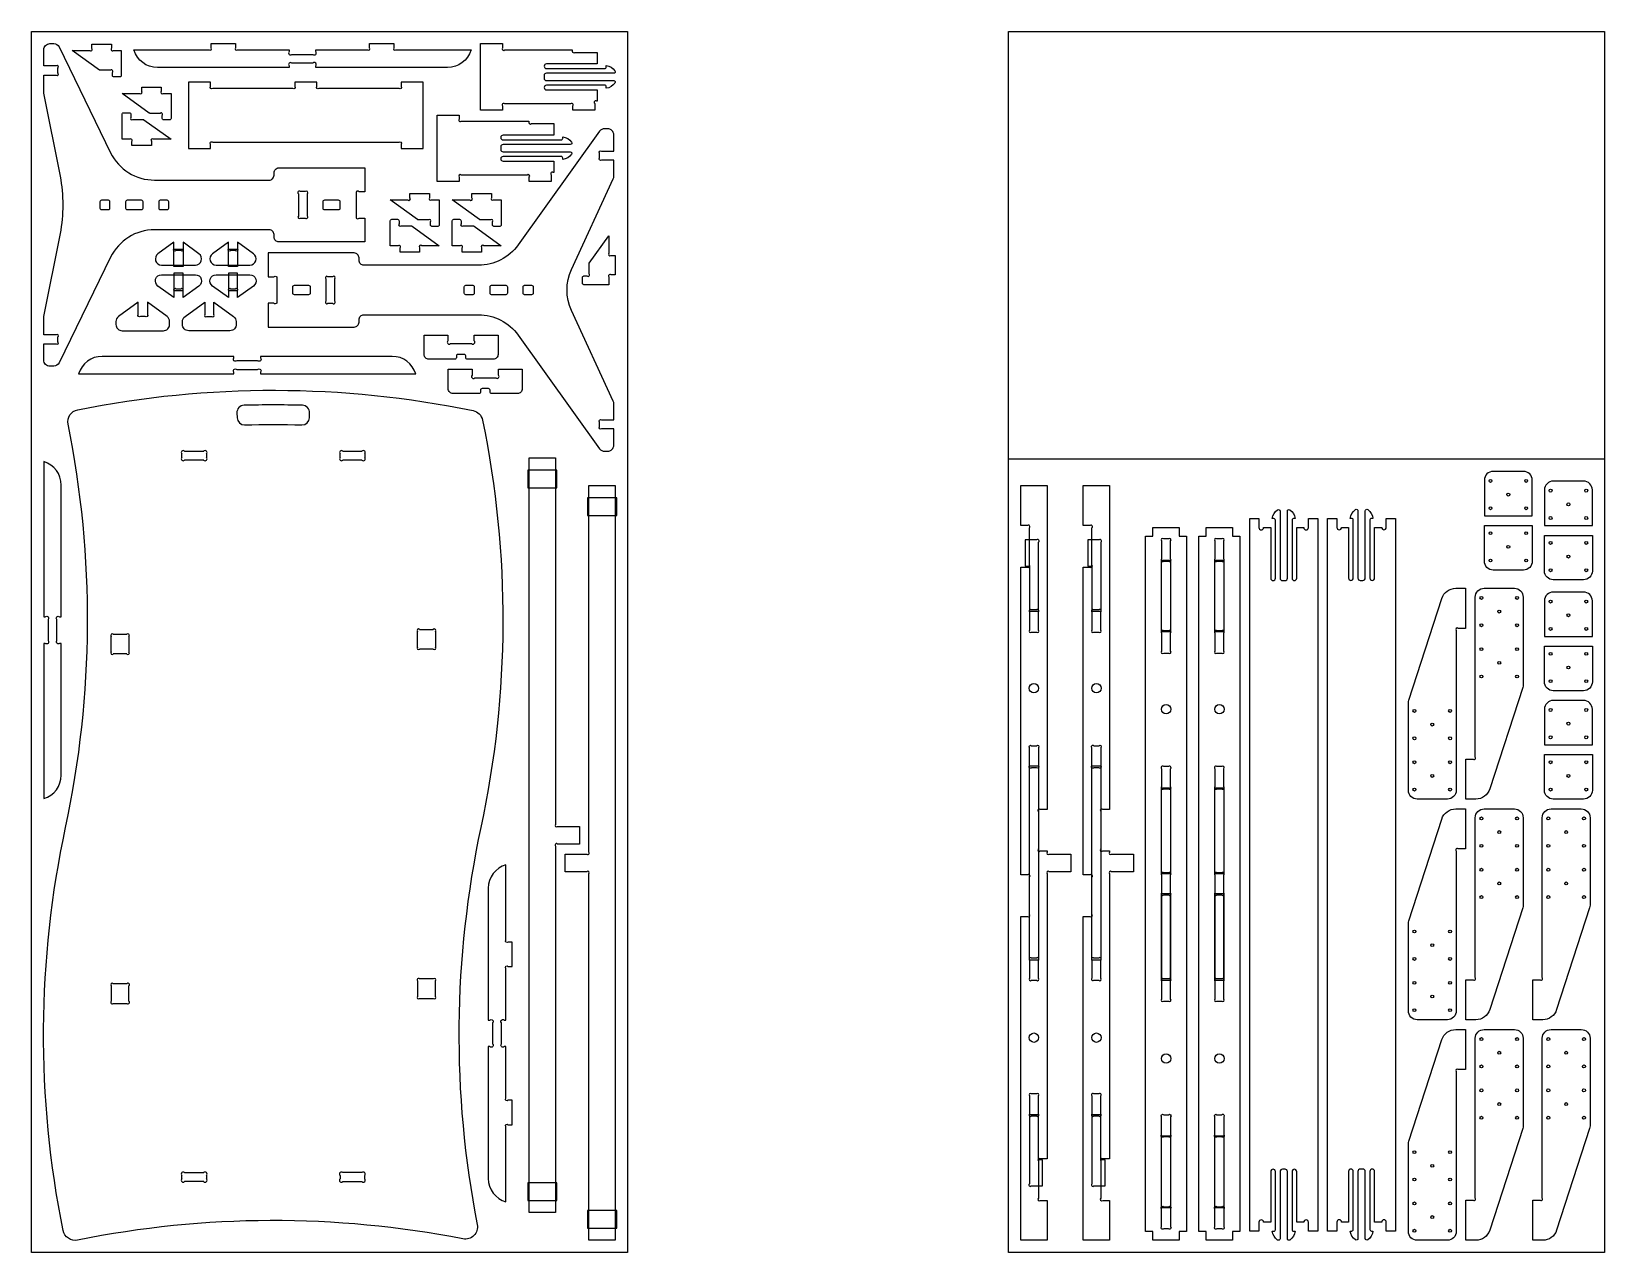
# Model space of a CAD drawing. Header units: millimetres. Extents: x -2370 to 850, y 871 to 3371.
import ezdxf

# ---------------------------------------------------------------- set-up
doc = ezdxf.new("R2010")
doc.units = ezdxf.units.MM
doc.header["$MEASUREMENT"] = 0
for name, color, linetype in [('Cajeado 13mm', 1, 'Continuous'), ('Cajeado 5mm', 2, 'Continuous'), ('Cajeado 9mm', 30, 'Continuous'), ('Corte EXT', 5, 'Continuous'), ('Corte INT', 4, 'Continuous'), ('Corte OVR', 7, 'Continuous'), ('Tableros', 6, 'Continuous'), ('Taladros', 3, 'Continuous')]:
    doc.layers.add(name, color=color, linetype=linetype)

msp = doc.modelspace()

# ---------------------------------------------------------------- linework, layer by layer
for p, q in [((-56.5, 1648.6), (-56.5, 1820.6)), ((52.5, 1648.6), (52.5, 1820.6))]:
    msp.add_line(p, q)
at = {"layer": 'Cajeado 13mm'}
for p, q in [((-2056.5, 2511.9), (-2017.4, 2511.9)), ((-1732.5, 2511.9), (-1693.4, 2511.9)), ((-2062.2, 2499.2), (-2062.2, 2506.2)), ((-2017.4, 2493.5), (-2056.5, 2493.5)), ((-2011.8, 2506.2), (-2011.8, 2499.2)), ((-1738.2, 2499.2), (-1738.2, 2506.2)), ((-1693.4, 2493.5), (-1732.5, 2493.5)), ((-1687.8, 2506.2), (-1687.8, 2499.2)), ((-2206.7, 2100.8), (-2206.7, 2132.7)), ((-2202.5, 2137), (-2174.6, 2137)), ((-2170.3, 2132.7), (-2170.3, 2100.8)), ((-1579.6, 2110.8), (-1579.6, 2142.7)), ((-1575.3, 2147), (-1547.4, 2147)), ((-1543.2, 2142.7), (-1543.2, 2110.8)), ((-2174.6, 2096.6), (-2202.5, 2096.6)), ((-1547.4, 2106.6), (-1575.3, 2106.6)), ((-2056.5, 1034.7), (-2017.4, 1034.7)), ((-2062.2, 1021.9), (-2062.2, 1029)), ((-2017.4, 1016.3), (-2056.5, 1016.3)), ((-2011.8, 1029), (-2011.8, 1021.9))]:
    msp.add_line(p, q, dxfattribs=at)
for points in [[(-2174.6, 1421.6), (-2202.5, 1421.6, 1), (-2206.7, 1417.4), (-2206.7, 1385.5, 1), (-2202.5, 1381.2), (-2174.6, 1381.2, 1), (-2170.3, 1385.5), (-2170.3, 1417.4, 1)], [(-1547.4, 1431.6), (-1575.3, 1431.6, 1), (-1579.6, 1427.4), (-1579.6, 1395.5, 1), (-1575.3, 1391.2), (-1547.4, 1391.2, 1), (-1543.2, 1395.5), (-1543.2, 1427.4, 1)], [(-1732.5, 1016.3), (-1693.4, 1016.3, 1), (-1687.8, 1021.9), (-1687.8, 1029, 1), (-1693.4, 1034.7), (-1732.5, 1034.7, 1), (-1738.2, 1029), (-1738.2, 1021.9, 1)]]:
    msp.add_lwpolyline(points, format="xyb", close=True, dxfattribs=at)
for centre, radius, start, end in [((-2059.3, 2509.1), 4, 45, 225), ((-2014.6, 2509.1), 4, 315, 135), ((-1735.3, 2509.1), 4, 45, 225), ((-1690.6, 2509.1), 4, 315, 135), ((-2059.3, 2496.3), 4, 135, 315), ((-2014.6, 2496.3), 4, 225, 45), ((-1735.3, 2496.3), 4, 135, 315), ((-1690.6, 2496.3), 4, 225, 45), ((-2204.6, 2134.8), 3, 45, 225), ((-2172.5, 2134.8), 3, 315, 135), ((-1577.4, 2144.8), 3, 45, 225), ((-1545.3, 2144.8), 3, 315, 135), ((-2204.6, 2098.7), 3, 135, 315), ((-2172.5, 2098.7), 3, 225, 45), ((-1577.4, 2108.7), 3, 135, 315), ((-1545.3, 2108.7), 3, 225, 45), ((-2059.3, 1031.9), 4, 45, 225), ((-2014.6, 1031.9), 4, 315, 135), ((-2059.3, 1019.1), 4, 135, 315), ((-2014.6, 1019.1), 4, 225, 45)]:
    msp.add_arc(centre, radius, start, end, dxfattribs=at)
at = {"layer": 'Cajeado 5mm'}
for p, q in [((-38.1, 1820.6), (-38.1, 1648.6)), ((70.9, 1820.6), (70.9, 1648.6)), ((-56.5, 1431.2), (-56.5, 1603.2)), ((-38.1, 1603.2), (-38.1, 1431.2)), ((52.5, 1431.2), (52.5, 1603.2)), ((70.9, 1603.2), (70.9, 1431.2))]:
    msp.add_line(p, q, dxfattribs=at)
at = {"layer": 'Cajeado 5mm', "linetype": 'Continuous'}
for points in [[(-335.6, 2276.5), (-327.1, 2276.5), (-327.1, 2184.6), (-308.4, 2184.6), (-308.4, 2325.7, 1), (-312.4, 2330.2), (-335.6, 2330.2), (-335.6, 2276.5)], [(-207.8, 2276.5), (-199.3, 2276.5), (-199.3, 2184.6), (-180.6, 2184.6), (-180.6, 2325.7, 1), (-184.6, 2330.2), (-207.8, 2330.2), (-207.8, 2276.5)], [(-300.1, 1061), (-308.5, 1061), (-308.5, 1153), (-327.3, 1153), (-327.3, 1011.8, 1), (-323.3, 1007.4), (-300.1, 1007.4), (-300.1, 1061)], [(-172.3, 1061), (-180.7, 1061), (-180.7, 1153), (-199.5, 1153), (-199.5, 1011.8, 1), (-195.5, 1007.4), (-172.3, 1007.4), (-172.3, 1061)]]:
    msp.add_lwpolyline(points, format="xyb", dxfattribs=at)
for points in [[(-56.5, 2289), (-38.1, 2289), (-38.1, 2141.7), (-56.5, 2141.7)], [(52.5, 2289), (70.9, 2289), (70.9, 2141.7), (52.5, 2141.7)], [(-327.1, 1867.7), (-308.7, 1867.7), (-308.7, 1469.8), (-327.1, 1469.8)], [(-199.3, 1867.7), (-180.9, 1867.7), (-180.9, 1469.8), (-199.3, 1469.8)], [(-38.1, 1646.5), (-56.5, 1646.5), (-56.5, 1822.8), (-38.1, 1822.8)], [(70.9, 1646.5), (52.5, 1646.5), (52.5, 1822.8), (70.9, 1822.8)], [(-38.1, 1605.3), (-56.5, 1605.3), (-56.5, 1429.1), (-38.1, 1429.1)], [(70.9, 1605.3), (52.5, 1605.3), (52.5, 1429.1), (70.9, 1429.1)], [(-56.5, 1110.1), (-38.1, 1110.1), (-38.1, 962.8), (-56.5, 962.8)], [(52.5, 1110.1), (70.9, 1110.1), (70.9, 962.8), (52.5, 962.8)]]:
    msp.add_lwpolyline(points, close=True, dxfattribs=at)
at = {"layer": 'Cajeado 9mm', "linetype": 'Continuous'}
for points in [[(-2059.7, 2925.4), (-2059.7, 2890), (-2078.3, 2890), (-2078.3, 2925.4)], [(-1948, 2925.4), (-1948, 2890), (-1966.6, 2890), (-1966.6, 2925.4)], [(-2059.7, 2840.6), (-2059.7, 2876), (-2078.3, 2876), (-2078.3, 2840.6)], [(-1948, 2840.6), (-1948, 2876), (-1966.6, 2876), (-1966.6, 2840.6)]]:
    msp.add_lwpolyline(points, close=True, dxfattribs=at)
at = {"layer": 'Cajeado 9mm'}
for points in [[(-1354.2, 2473.1), (-1354.2, 2437.1), (-1294.2, 2437.1), (-1294.2, 2473.1)], [(-1171.9, 2380.4), (-1171.9, 2416.4), (-1231.9, 2416.4), (-1231.9, 2380.4)], [(-1354.2, 1013.9), (-1354.2, 977.9), (-1294.2, 977.9), (-1294.2, 1013.9)], [(-1171.9, 921.2), (-1171.9, 957.2), (-1231.9, 957.2), (-1231.9, 921.2)]]:
    msp.add_lwpolyline(points, close=True, dxfattribs=at)
at = {"layer": 'Corte EXT'}
for points in [[(-2344.9, 2785, -0.049248), (-2344.7, 2787.3), (-2310.8, 2957.3, 0.098735), (-2310.8, 3074.6), (-2344.7, 3244.6, -0.049248), (-2344.9, 3246.9), (-2344.9, 3281.9), (-2319.6, 3281.9, 0.951506), (-2315.6, 3286.3), (-2315.6, 3296, 0.951506), (-2319.6, 3300.5), (-2344.9, 3300.5), (-2344.9, 3333.5, -0.414214), (-2332.2, 3346.2), (-2324.1, 3346.2, -0.286794), (-2313.3, 3339.4), (-2207.8, 3122.9, 0.286794), (-2117.9, 3066.8), (-1883.4, 3066.8, 0.414214), (-1873.4, 3076.8), (-1873.4, 3081.8, -0.414214), (-1863.4, 3091.8), (-1687.2, 3091.8), (-1687.2, 3043.1), (-1699.2, 3043.1, 0.424435), (-1704.9, 3043), (-1705, 3043), (-1705, 3042.9, 0.022212), (-1705.2, 3042.6), (-1705.2, 2989.3, 0.022212), (-1705, 2989), (-1705, 2989), (-1704.9, 2989, 0.42443), (-1699.2, 2988.9), (-1687.2, 2988.9), (-1687.2, 2940.2), (-1863.4, 2940.2, -0.414214), (-1873.4, 2950.2), (-1873.4, 2955.2, 0.414214), (-1883.4, 2965.2), (-2117.9, 2965.2, 0.286794), (-2207.8, 2909), (-2313.3, 2692.5, -0.286794), (-2324.1, 2685.8), (-2332.2, 2685.8, -0.414214), (-2344.9, 2698.5), (-2344.9, 2731.4), (-2319.6, 2731.4, 0.951506), (-2315.6, 2735.9), (-2315.6, 2745.6, 0.951506), (-2319.6, 2750), (-2344.9, 2750)], [(-2246.1, 3345.2), (-2206.1, 3345.2), (-2206.1, 3336.8, 1), (-2202, 3332.3), (-2186.1, 3332.3), (-2186.1, 3281.1, -0.414214), (-2189.1, 3278.1), (-2201.1, 3278.1, -0.414214), (-2204.1, 3281.1), (-2204.1, 3287.3, 1), (-2208.3, 3291.6), (-2228.8, 3291.6, -0.157284), (-2230.6, 3292.1), (-2286.4, 3332.3), (-2250.5, 3332.3, 1), (-2246.1, 3336.3)], [(-1624.2, 3333.3), (-1470.2, 3333.3, -0.333333), (-1518.2, 3297.3), (-1788.1, 3297.3), (-1788.1, 3300.6, 1), (-1793.8, 3306.3), (-1836.7, 3306.3, 1), (-1842.3, 3300.6), (-1842.3, 3297.3), (-2112.2, 3297.3, -0.333333), (-2160.2, 3333.3), (-2006.2, 3333.3, 1), (-2002.2, 3337.7), (-2002.2, 3346.2), (-1952.2, 3346.2), (-1952.2, 3337.7, 1), (-1948.2, 3333.3), (-1842.3, 3333.3), (-1842.3, 3329.9, 1), (-1836.7, 3324.3), (-1793.8, 3324.3, 1), (-1788.1, 3329.9), (-1788.1, 3333.3), (-1682.2, 3333.3, 1), (-1678.2, 3337.7), (-1678.2, 3346.2), (-1628.2, 3346.2), (-1628.2, 3337.7, 1)], [(-1262.9, 3333.4), (-1262.9, 3330.6, 0.674016), (-1257.8, 3328.4), (-1212, 3328.4), (-1212, 3304.7), (-1315.7, 3304.7, 1), (-1315.7, 3295.2), (-1196.6, 3295.2, 0.414214), (-1193.5, 3298.4), (-1193.5, 3301.5, -0.205273), (-1175.5, 3290.7, -0.610582), (-1178.1, 3285.6), (-1315.7, 3285.6, 0.414214), (-1320.5, 3280.9), (-1320.5, 3275.4, 0.414191), (-1315.7, 3270.7), (-1178.1, 3270.7, -0.610582), (-1175.5, 3265.6, -0.205273), (-1193.5, 3254.8), (-1193.5, 3258, 0.414214), (-1196.6, 3261.1), (-1315.7, 3261.1, 1), (-1315.7, 3251.6), (-1212, 3251.6), (-1212, 3228.2), (-1212.8, 3228.2, 1), (-1217, 3223.9), (-1217, 3210.2), (-1262, 3210.2), (-1262, 3218.9, 1), (-1266.2, 3223.2), (-1401.2, 3223.2, 1), (-1405.5, 3218.9), (-1405.5, 3210.2), (-1450.5, 3210.2), (-1450.5, 3346.2), (-1405.5, 3346.2), (-1405.5, 3337.6, 1), (-1401.2, 3333.4)], [(-2144.2, 3257.1), (-2104.2, 3257.1), (-2104.2, 3248.7, 1), (-2100.2, 3244.2), (-2084.2, 3244.2), (-2084.2, 3193, -0.414214), (-2087.2, 3190), (-2099.2, 3190, -0.414214), (-2102.2, 3193), (-2102.2, 3199.2, 1), (-2106.4, 3203.5), (-2127, 3203.5, -0.157284), (-2128.7, 3204), (-2184.5, 3244.2), (-2148.7, 3244.2, 1), (-2144.2, 3248.2)], [(-1568.3, 3131.4), (-1568.3, 3267.4), (-1613.3, 3267.4), (-1613.3, 3258.7, -1), (-1617.5, 3254.4), (-1781.5, 3254.4, -1), (-1785.7, 3258.7), (-1785.7, 3267.4), (-1830.7, 3267.4), (-1830.7, 3258.7, -1), (-1835, 3254.4), (-1998.9, 3254.4, -1), (-2003.2, 3258.7), (-2003.2, 3267.4), (-2048.2, 3267.4), (-2048.2, 3131.4), (-2003.2, 3131.4), (-2003.2, 3140.2, -1), (-1998.9, 3144.4), (-1617.5, 3144.4, -1), (-1613.3, 3140.2), (-1613.3, 3131.4)], [(-2124.5, 3137.4), (-2164.5, 3137.4), (-2164.5, 3145.9, 1), (-2168.5, 3150.3), (-2184.5, 3150.3), (-2184.5, 3201.5, -0.414214), (-2181.5, 3204.5), (-2169.5, 3204.5, -0.414214), (-2166.5, 3201.5), (-2166.5, 3195.3, 1), (-2162.3, 3191), (-2141.7, 3191, -0.157284), (-2140, 3190.5), (-2084.2, 3150.3), (-2120.1, 3150.3, 1), (-2124.5, 3146.3)], [(-1351.8, 3187.4), (-1351.8, 3184.5, 0.674016), (-1346.7, 3182.4), (-1300.9, 3182.4), (-1300.9, 3158.7), (-1404.6, 3158.7, 1), (-1404.6, 3149.2), (-1285.5, 3149.2, 0.414214), (-1282.4, 3152.3), (-1282.4, 3155.5, -0.205273), (-1264.4, 3144.7, -0.610582), (-1267, 3139.6), (-1404.6, 3139.6, 0.414214), (-1409.4, 3134.9), (-1409.4, 3129.4, 0.414191), (-1404.6, 3124.7), (-1267, 3124.7, -0.610582), (-1264.4, 3119.6, -0.205273), (-1282.4, 3108.8), (-1282.4, 3112, 0.414214), (-1285.5, 3115.1), (-1404.6, 3115.1, 1), (-1404.6, 3105.6), (-1300.9, 3105.6), (-1300.9, 3082.1), (-1301.7, 3082.1, 1), (-1305.9, 3077.9), (-1305.9, 3064.1), (-1350.9, 3064.1), (-1350.9, 3072.9, 1), (-1355.1, 3077.1), (-1490.1, 3077.1, 1), (-1494.4, 3072.9), (-1494.4, 3064.1), (-1539.4, 3064.1), (-1539.4, 3200.1), (-1494.4, 3200.1), (-1494.4, 3191.6, 1), (-1490.1, 3187.4)], [(-1203.2, 2575.9), (-1177.9, 2575.9), (-1177.9, 2608.9, 0.108229), (-1179, 2614.2), (-1264.5, 2800, -0.219024), (-1264.5, 2883.6), (-1179, 3069.4, 0.108229), (-1177.9, 3074.7), (-1177.9, 3107.7), (-1203.2, 3107.7, -0.951506), (-1207.2, 3112.2), (-1207.2, 3121.9, -0.951506), (-1203.2, 3126.3), (-1177.9, 3126.3), (-1177.9, 3159.3, 0.414214), (-1190.6, 3172), (-1196.7, 3172, 0.241784), (-1207.1, 3166.7), (-1373.6, 2934.3, -0.241784), (-1454.9, 2892.6), (-1689.4, 2892.6, -0.414214), (-1699.4, 2902.6), (-1699.4, 2907.6, 0.414214), (-1709.4, 2917.6), (-1885.6, 2917.6), (-1885.6, 2868.9), (-1873.6, 2868.9, -0.424435), (-1867.9, 2868.8), (-1867.8, 2868.8), (-1867.8, 2868.7, -0.022212), (-1867.6, 2868.4), (-1867.6, 2815.2, -0.022212), (-1867.8, 2814.9), (-1867.8, 2814.8), (-1867.9, 2814.8, -0.42443), (-1873.6, 2814.7), (-1885.6, 2814.7), (-1885.6, 2766), (-1709.4, 2766, 0.414214), (-1699.4, 2776), (-1699.4, 2781, -0.414214), (-1689.4, 2791), (-1454.9, 2791, -0.241784), (-1373.6, 2749.3), (-1207.1, 2516.9, 0.241784), (-1196.7, 2511.6), (-1190.6, 2511.6, 0.414214), (-1177.9, 2524.3), (-1177.9, 2557.3), (-1203.2, 2557.3, -0.951506), (-1207.2, 2561.7), (-1207.2, 2571.4, -0.951506)], [(-1595.1, 3039.2), (-1555.1, 3039.2), (-1555.1, 3030.7, 1), (-1551, 3026.3), (-1535.1, 3026.3), (-1535.1, 2975.1, -0.414214), (-1538.1, 2972.1), (-1550.1, 2972.1, -0.414214), (-1553.1, 2975.1), (-1553.1, 2981.3, 1), (-1557.3, 2985.6), (-1577.8, 2985.6, -0.157284), (-1579.6, 2986.1), (-1635.4, 3026.3), (-1599.5, 3026.3, 1), (-1595.1, 3030.3)], [(-1468.2, 3039.2), (-1428.2, 3039.2), (-1428.2, 3030.7, 1), (-1424.2, 3026.3), (-1408.2, 3026.3), (-1408.2, 2975.1, -0.414214), (-1411.2, 2972.1), (-1423.2, 2972.1, -0.414214), (-1426.2, 2975.1), (-1426.2, 2981.3, 1), (-1430.5, 2985.6), (-1451, 2985.6, -0.157284), (-1452.8, 2986.1), (-1508.6, 3026.3), (-1472.7, 3026.3, 1), (-1468.2, 3030.3)], [(-1575.4, 2919.5), (-1615.4, 2919.5), (-1615.4, 2927.9, 1), (-1619.4, 2932.4), (-1635.4, 2932.4), (-1635.4, 2983.6, -0.414214), (-1632.4, 2986.6), (-1620.4, 2986.6, -0.414214), (-1617.4, 2983.6), (-1617.4, 2977.4, 1), (-1613.1, 2973.1), (-1592.6, 2973.1, -0.157284), (-1590.8, 2972.6), (-1535.1, 2932.4), (-1570.9, 2932.4, 1), (-1575.4, 2928.4)], [(-1448.6, 2919.5), (-1488.6, 2919.5), (-1488.6, 2927.9, 1), (-1492.6, 2932.4), (-1508.6, 2932.4), (-1508.6, 2983.6, -0.414214), (-1505.6, 2986.6), (-1493.6, 2986.6, -0.414214), (-1490.6, 2983.6), (-1490.6, 2977.4, 1), (-1486.3, 2973.1), (-1465.8, 2973.1, -0.157284), (-1464, 2972.6), (-1408.2, 2932.4), (-1444.1, 2932.4, 1), (-1448.6, 2928.4)], [(-1174.9, 2912.6), (-1174.9, 2872.6), (-1183.4, 2872.6, 1), (-1187.8, 2868.6), (-1187.8, 2852.6), (-1239, 2852.6, -0.414214), (-1242, 2855.6), (-1242, 2867.6, -0.414214), (-1239, 2870.6), (-1232.8, 2870.6, 1), (-1228.5, 2874.8), (-1228.5, 2895.4, -0.157284), (-1228, 2897.1), (-1187.8, 2952.9), (-1187.8, 2917, 1), (-1183.8, 2912.6)], [(-2137.2, 2787.8), (-2146.9, 2787.8, -0.951506), (-2151.3, 2791.8), (-2151.3, 2816.6), (-2191.7, 2787.6, 0.241784), (-2197, 2777.3), (-2197, 2771.1, 0.414214), (-2184.3, 2758.4), (-2099.8, 2758.4, 0.414214), (-2087.1, 2771.1), (-2087.1, 2777.3, 0.241784), (-2092.4, 2787.6), (-2132.7, 2816.6), (-2132.7, 2791.8, -0.951506)], [(-2010.7, 2787.8), (-2001, 2787.8, 0.951506), (-1996.5, 2791.8), (-1996.5, 2816.6), (-1956.2, 2787.6, -0.241784), (-1950.9, 2777.3), (-1950.9, 2771.1, -0.414214), (-1963.6, 2758.4), (-2048.1, 2758.4, -0.414214), (-2060.8, 2771.1), (-2060.8, 2777.3, -0.241784), (-2055.5, 2787.6), (-2015.1, 2816.6), (-2015.1, 2791.8, 0.951506)], [(-1414.8, 2710, -0.414214), (-1424.8, 2700), (-1477.7, 2700, -0.414214), (-1480.9, 2703.2), (-1480.9, 2706.9, 0.414214), (-1484.1, 2710), (-1497.1, 2710, 0.414214), (-1500.2, 2706.9), (-1500.2, 2703.2, -0.414214), (-1503.4, 2700), (-1556.4, 2700, -0.414214), (-1566.4, 2710), (-1566.4, 2749.6), (-1517.7, 2749.6), (-1517.7, 2737.7, 1), (-1512, 2732), (-1469.1, 2732, 0.414214), (-1463.5, 2732), (-1463.5, 2732), (-1463.5, 2732, 0.414209), (-1463.5, 2737.7), (-1463.5, 2749.6), (-1414.8, 2749.6)], [(-1949.7, 2697, -1), (-1955.4, 2702.7), (-1955.4, 2706), (-2225.3, 2706, 0.333333), (-2273.3, 2670), (-1955.4, 2670), (-1955.4, 2673.4, -1), (-1949.7, 2679), (-1906.9, 2679, -1), (-1901.2, 2673.4), (-1901.2, 2670), (-1583.3, 2670, 0.333333), (-1631.3, 2706), (-1901.2, 2706), (-1901.2, 2702.7, -1), (-1906.9, 2697)], [(-1365.2, 2639.9, -0.414214), (-1375.2, 2629.9), (-1428.2, 2629.9, -0.414214), (-1431.3, 2633.1), (-1431.3, 2636.7, 0.414214), (-1434.5, 2639.9), (-1447.5, 2639.9, 0.414214), (-1450.7, 2636.7), (-1450.7, 2633.1, -0.414214), (-1453.8, 2629.9), (-1506.8, 2629.9, -0.414214), (-1516.8, 2639.9), (-1516.8, 2679.5), (-1468.1, 2679.5), (-1468.1, 2667.5, 1), (-1462.4, 2661.9), (-1419.6, 2661.9, 0.414214), (-1413.9, 2661.9), (-1413.9, 2661.9), (-1413.9, 2661.9, 0.414209), (-1413.9, 2667.5), (-1413.9, 2679.5), (-1365.2, 2679.5)], [(-1466, 2595, -0.299782), (-1446.6, 2575.5, -0.103837), (-1450, 1741.6, 0.101198), (-1457.5, 928.5, -0.532001), (-1486.8, 899.1, 0.098107), (-2275.6, 896.6, -0.414258), (-2305.1, 916.2, -0.10275), (-2300, 1741.6, 0.102788), (-2294.9, 2567.3, -0.414258), (-2275.3, 2596.7, -0.100705)], [(-2317.9, 2167, -1), (-2312.3, 2172.6), (-2308.9, 2172.6), (-2308.9, 2442.5, 0.333333), (-2344.9, 2490.5), (-2344.9, 2172.6), (-2341.6, 2172.6, -1), (-2335.9, 2167), (-2335.9, 2124.1, -1), (-2341.6, 2118.4), (-2344.9, 2118.4), (-2344.9, 1800.5, 0.333333), (-2308.9, 1848.5), (-2308.9, 2118.4), (-2312.3, 2118.4, -1), (-2317.9, 2124.1)], [(-1292.9, 1707.5, 1), (-1297.2, 1703.3), (-1297.2, 952.9), (-1351.2, 952.9), (-1351.2, 2498.1), (-1297.2, 2498.1), (-1297.2, 1747.8, 1), (-1292.9, 1743.5), (-1248.4, 1743.5), (-1248.4, 1707.5)], [(702.1, 2452.5, 0.414214), (684.1, 2470.5), (622.1, 2470.5, 0.414214), (604.1, 2452.5), (604.1, 2379.5), (702.1, 2379.5)], [(825.1, 2432.5, 0.414214), (807.1, 2450.5), (745.1, 2450.5, 0.414214), (727.1, 2432.5), (727.1, 2359.5), (825.1, 2359.5)], [(-1233.2, 1686.8, 1), (-1228.9, 1691), (-1228.9, 2441.4), (-1174.9, 2441.4), (-1174.9, 896.2), (-1228.9, 896.2), (-1228.9, 1646.5, 1), (-1233.2, 1650.8), (-1277.7, 1650.8), (-1277.7, 1686.8)], [(263.1, 2373.9), (263.1, 914.7), (244, 914.7), (244, 933.2, 1), (234.5, 933.2), (219.9, 933.2), (219.9, 1036.9, 1), (210.4, 1036.9), (210.4, 917.9, 0.414214), (213.6, 914.7), (216.7, 914.7, -0.205273), (205.9, 896.8, -0.610582), (200.9, 899.3), (200.9, 1036.9, 0.414191), (196.1, 1041.7), (190.7, 1041.7, 0.414214), (185.9, 1036.9), (185.9, 899.3, -0.610582), (180.9, 896.8, -0.205273), (170, 914.7), (173.2, 914.7, 0.414214), (176.4, 917.9), (176.4, 1036.9, 1), (166.8, 1036.9), (166.8, 933.2), (152.3, 933.2, 1), (142.7, 933.2), (142.7, 914.7), (123.7, 914.7), (123.7, 2373.9), (142.7, 2373.9), (142.7, 2355.4, 1), (152.3, 2355.4), (166.8, 2355.4), (166.8, 2251.7, 1), (176.4, 2251.7), (176.4, 2370.7, 0.414214), (173.2, 2373.9), (170, 2373.9, -0.205273), (180.9, 2391.8, -0.610582), (185.9, 2389.3), (185.9, 2251.7, 0.414214), (190.7, 2246.9), (196.1, 2246.9, 0.414191), (200.9, 2251.7), (200.9, 2389.3, -0.610582), (205.9, 2391.8, -0.205273), (216.7, 2373.9), (213.6, 2373.9, 0.414214), (210.4, 2370.7), (210.4, 2251.7, 1), (219.9, 2251.7), (219.9, 2355.4), (234.5, 2355.4, 1), (244, 2355.4), (244, 2373.9)], [(422.5, 2374.3), (422.5, 915.1), (403.4, 915.1), (403.4, 933.6, 1), (393.9, 933.6), (379.3, 933.6), (379.3, 1037.3, 1), (369.8, 1037.3), (369.8, 918.3, 0.414214), (373, 915.1), (376.1, 915.1, -0.205273), (365.3, 897.1, -0.610582), (360.3, 899.7), (360.3, 1037.3, 0.414191), (355.5, 1042.1), (350.1, 1042.1, 0.414214), (345.3, 1037.3), (345.3, 899.7, -0.610582), (340.3, 897.1, -0.205273), (329.4, 915.1), (332.6, 915.1, 0.414214), (335.8, 918.3), (335.8, 1037.3, 1), (326.2, 1037.3), (326.2, 933.6), (311.7, 933.6, 1), (302.1, 933.6), (302.1, 915.1), (283.1, 915.1), (283.1, 2374.3), (302.1, 2374.3), (302.1, 2355.8, 1), (311.7, 2355.8), (326.2, 2355.8), (326.2, 2252.1, 1), (335.8, 2252.1), (335.8, 2371.1, 0.414214), (332.6, 2374.3), (329.4, 2374.3, -0.205273), (340.3, 2392.2, -0.610582), (345.3, 2389.7), (345.3, 2252.1, 0.414214), (350.1, 2247.3), (355.5, 2247.3, 0.414191), (360.3, 2252.1), (360.3, 2389.7, -0.610582), (365.3, 2392.2, -0.205273), (376.1, 2374.3), (373, 2374.3, 0.414214), (369.8, 2371.1), (369.8, 2252.1, 1), (379.3, 2252.1), (379.3, 2355.8), (393.9, 2355.8, 1), (403.4, 2355.8), (403.4, 2374.3)], [(702.1, 2286.5, -0.414214), (684.1, 2268.5), (622.1, 2268.5, -0.414214), (604.1, 2286.5), (604.1, 2359.5), (702.1, 2359.5)], [(825.1, 2266.5, -0.414214), (807.1, 2248.5), (745.1, 2248.5, -0.414214), (727.1, 2266.5), (727.1, 2339.5), (825.1, 2339.5)], [(516.9, 2210.4, -0.325015), (545.4, 2231.1), (565.5, 2231.1), (565.5, 2149.1), (550.7, 2149.1, 1), (546.5, 2144.9), (546.5, 1817.5, -0.414214), (528.5, 1799.5), (466.5, 1799.5, -0.414214), (448.5, 1817.5), (448.5, 1996.7, -0.078615), (449.3, 2002.2)], [(615, 1820.2, -0.325015), (586.5, 1799.5), (566.5, 1799.5), (566.5, 1881.5), (581.2, 1881.5, 1), (585.5, 1885.7), (585.5, 2213.1, -0.414214), (603.5, 2231.1), (665.5, 2231.1, -0.414214), (683.5, 2213.1), (683.5, 2033.9, -0.078615), (682.6, 2028.3)], [(825.1, 2205.5, 0.414214), (807.1, 2223.5), (745.1, 2223.5, 0.414214), (727.1, 2205.5), (727.1, 2132.5), (825.1, 2132.5)], [(825.1, 2039.5, -0.414214), (807.1, 2021.5), (745.1, 2021.5, -0.414214), (727.1, 2039.5), (727.1, 2112.5), (825.1, 2112.5)], [(825.1, 1983.5, 0.414214), (807.1, 2001.5), (745.1, 2001.5, 0.414214), (727.1, 1983.5), (727.1, 1910.5), (825.1, 1910.5)], [(825.1, 1817.5, -0.414214), (807.1, 1799.5), (745.1, 1799.5, -0.414214), (727.1, 1817.5), (727.1, 1890.5), (825.1, 1890.5)], [(516.9, 1758.7, -0.325015), (545.4, 1779.5), (565.5, 1779.5), (565.5, 1697.5), (550.7, 1697.5, 1), (546.5, 1693.2), (546.5, 1365.8, -0.414214), (528.5, 1347.8), (466.5, 1347.8, -0.414214), (448.5, 1365.8), (448.5, 1545, -0.078615), (449.3, 1550.6)], [(615, 1368.5, -0.325015), (586.5, 1347.8), (566.5, 1347.8), (566.5, 1429.8), (581.2, 1429.8, 1), (585.5, 1434.1), (585.5, 1761.5, -0.414214), (603.5, 1779.5), (665.5, 1779.5, -0.414214), (683.5, 1761.5), (683.5, 1582.2, -0.078615), (682.6, 1576.7)], [(752, 1368.5, -0.325015), (723.5, 1347.8), (703.5, 1347.8), (703.5, 1429.8), (718.2, 1429.8, 1), (722.5, 1434.1), (722.5, 1761.5, -0.414214), (740.5, 1779.5), (802.5, 1779.5, -0.414214), (820.5, 1761.5), (820.5, 1582.2, -0.078615), (819.6, 1576.7)], [(-1398.9, 1510.9), (-1398.9, 1664.9, 0.333333), (-1434.9, 1616.9), (-1434.9, 1347), (-1431.5, 1347, -1), (-1425.9, 1341.4), (-1425.9, 1298.5, -1), (-1431.5, 1292.8), (-1434.9, 1292.8), (-1434.9, 1022.9, 0.333333), (-1398.9, 974.9), (-1398.9, 1128.9, -1), (-1394.4, 1132.9), (-1386, 1132.9), (-1386, 1182.9), (-1394.4, 1182.9, -1), (-1398.9, 1186.9), (-1398.9, 1292.8), (-1402.2, 1292.8, -1), (-1407.9, 1298.5), (-1407.9, 1341.4, -1), (-1402.2, 1347), (-1398.9, 1347), (-1398.9, 1452.9, -1), (-1394.4, 1456.9), (-1386, 1456.9), (-1386, 1506.9), (-1394.4, 1506.9, -1)], [(516.9, 1307.1, -0.325015), (545.4, 1327.8), (565.5, 1327.8), (565.5, 1245.8), (550.7, 1245.8, 1), (546.5, 1241.6), (546.5, 914.2, -0.414214), (528.5, 896.2), (466.5, 896.2, -0.414214), (448.5, 914.2), (448.5, 1093.4, -0.078615), (449.3, 1098.9)], [(615, 916.9, -0.325015), (586.5, 896.2), (566.5, 896.2), (566.5, 978.2), (581.2, 978.2, 1), (585.5, 982.4), (585.5, 1309.8, -0.414214), (603.5, 1327.8), (665.5, 1327.8, -0.414214), (683.5, 1309.8), (683.5, 1130.6, -0.078615), (682.6, 1125)], [(752, 916.9, -0.325015), (723.5, 896.2), (703.5, 896.2), (703.5, 978.2), (718.2, 978.2, 1), (722.5, 982.4), (722.5, 1309.8, -0.414214), (740.5, 1327.8), (802.5, 1327.8, -0.414214), (820.5, 1309.8), (820.5, 1130.6, -0.078615), (819.6, 1125)]]:
    msp.add_lwpolyline(points, format="xyb", close=True, dxfattribs=at)
at = {"layer": 'Corte EXT', "linetype": 'Continuous'}
for points in [[(-2027, 2916), (-2059.7, 2939.5), (-2059.7, 2926.4, -1), (-2064.4, 2922.6), (-2073.7, 2922.6, -1), (-2078.3, 2926.4), (-2078.3, 2939.5), (-2111, 2916, 0.729008), (-2103.6, 2893), (-2034.4, 2893, 0.729008)], [(-1915.4, 2916), (-1948, 2939.5), (-1948, 2926.4, -1), (-1952.7, 2922.6), (-1962, 2922.6, -1), (-1966.6, 2926.4), (-1966.6, 2939.5), (-1999.3, 2916, 0.729008), (-1991.9, 2893), (-1922.8, 2893, 0.729008)], [(-2027, 2850), (-2059.7, 2826.6), (-2059.7, 2839.7, 1), (-2064.4, 2843.5), (-2073.7, 2843.5, 1), (-2078.3, 2839.7), (-2078.3, 2826.6), (-2111, 2850, -0.729008), (-2103.6, 2873), (-2034.4, 2873, -0.729008)], [(-1915.4, 2850), (-1948, 2826.6), (-1948, 2839.7, 1), (-1952.7, 2843.5), (-1962, 2843.5, 1), (-1966.6, 2839.7), (-1966.6, 2826.6), (-1999.3, 2850, -0.729008), (-1991.9, 2873), (-1922.8, 2873, -0.729008)], [(-326.9, 2330.2), (-326.9, 2355.1, 1), (-330.9, 2359.5), (-344.9, 2359.5), (-344.9, 2441.4), (-290.9, 2441.4), (-290.9, 1778.3), (-304.9, 1778.3, 1), (-308.9, 1773.9), (-308.9, 1697.8, 1), (-304.9, 1693.3), (-290.9, 1693.3), (-290.9, 1691, 1), (-286.7, 1686.8), (-242.1, 1686.8), (-242.1, 1650.8), (-286.7, 1650.8, 1), (-290.9, 1646.5), (-290.9, 1063), (-304.5, 1063, 1), (-308.9, 1059), (-308.9, 1007.4), (-308.9, 982.5, 1), (-304.9, 978), (-290.9, 978), (-290.9, 896.2), (-344.9, 896.2), (-344.9, 1559.2), (-331.4, 1559.2, 1), (-326.9, 1563.2), (-326.9, 1639.7, 1), (-330.9, 1644.2), (-344.9, 1644.2), (-344.9, 2274.5), (-331.4, 2274.5, 1), (-326.9, 2278.5)], [(-199.1, 2330.2), (-199.1, 2355.1, 1), (-203.1, 2359.5), (-217.1, 2359.5), (-217.1, 2441.4), (-163.1, 2441.4), (-163.1, 1778.3), (-177.1, 1778.3, 1), (-181.1, 1773.9), (-181.1, 1697.8, 1), (-177.1, 1693.3), (-163.1, 1693.3), (-163.1, 1691, 1), (-158.9, 1686.8), (-114.3, 1686.8), (-114.3, 1650.8), (-158.9, 1650.8, 1), (-163.1, 1646.5), (-163.1, 1063), (-176.7, 1063, 1), (-181.1, 1059), (-181.1, 1007.4), (-181.1, 982.5, 1), (-177.1, 978), (-163.1, 978), (-163.1, 896.2), (-217.1, 896.2), (-217.1, 1559.2), (-203.6, 1559.2, 1), (-199.1, 1563.2), (-199.1, 1639.7, 1), (-203.1, 1644.2), (-217.1, 1644.2), (-217.1, 2274.5), (-203.6, 2274.5, 1), (-199.1, 2278.5)]]:
    msp.add_lwpolyline(points, format="xyb", close=True, dxfattribs=at)
at = {"layer": 'Corte EXT'}
for points in [[(-20.3, 896.2), (-74.3, 896.2), (-74.3, 914.3), (-89.3, 914.3), (-89.3, 2337.5), (-74.3, 2337.5), (-74.3, 2355.7), (-20.3, 2355.7), (-20.3, 2337.5), (-5.3, 2337.5), (-5.3, 914.3), (-20.3, 914.3)], [(88.7, 896.2), (34.7, 896.2), (34.7, 914.3), (19.7, 914.3), (19.7, 2337.5), (34.7, 2337.5), (34.7, 2355.7), (88.7, 2355.7), (88.7, 2337.5), (103.7, 2337.5), (103.7, 914.3), (88.7, 914.3)]]:
    msp.add_lwpolyline(points, close=True, dxfattribs=at)
at = {"layer": 'Corte INT'}
for points in [[(-1805.2, 2993), (-1805.2, 3038.9, 1), (-1809.5, 3043.2), (-1819.4, 3043.2, 1), (-1823.6, 3038.9), (-1823.6, 2993, 1), (-1819.4, 2988.8), (-1809.5, 2988.8, 1)], [(-2226.6, 3006.3), (-2212.4, 3006.3, 0.414214), (-2209.2, 3009.5), (-2209.2, 3022.4, 0.414214), (-2212.4, 3025.6), (-2226.6, 3025.6, 0.414214), (-2229.8, 3022.4), (-2229.8, 3009.5, 0.414214)], [(-2173.9, 3006.3), (-2144.7, 3006.3, 0.414214), (-2141.5, 3009.5), (-2141.5, 3022.4, 0.414214), (-2144.7, 3025.6), (-2173.9, 3025.6, 0.414214), (-2177.1, 3022.4), (-2177.1, 3009.5, 0.414214)], [(-2092, 3025.6), (-2106.3, 3025.6, 0.414214), (-2109.4, 3022.4), (-2109.4, 3009.5, 0.414214), (-2106.3, 3006.3), (-2092, 3006.3, 0.414214), (-2088.9, 3009.5), (-2088.9, 3022.4, 0.414214)], [(-1770.3, 3006.3), (-1741.1, 3006.3, 0.414214), (-1737.9, 3009.5), (-1737.9, 3022.4, 0.414214), (-1741.1, 3025.6), (-1770.3, 3025.6, 0.414214), (-1773.5, 3022.4), (-1773.5, 3009.5, 0.414214)], [(-1753.4, 2814.6, 1), (-1749.2, 2818.8), (-1749.2, 2864.8, 1), (-1753.4, 2869), (-1763.3, 2869, 1), (-1767.6, 2864.8), (-1767.6, 2818.8, 1), (-1763.3, 2814.6)], [(-1834.8, 2835.3), (-1834.8, 2848.3, -0.414214), (-1831.7, 2851.4), (-1802.5, 2851.4, -0.414214), (-1799.3, 2848.3), (-1799.3, 2835.3, -0.414214), (-1802.5, 2832.1), (-1831.7, 2832.1, -0.414214)], [(-1463.4, 2848.3), (-1463.4, 2835.3, -0.414214), (-1466.5, 2832.1), (-1480.8, 2832.1, -0.414214), (-1483.9, 2835.3), (-1483.9, 2848.3, -0.414214), (-1480.8, 2851.4), (-1466.5, 2851.4, -0.414214)], [(-1431.3, 2835.3), (-1431.3, 2848.3, -0.414214), (-1428.1, 2851.4), (-1398.9, 2851.4, -0.414214), (-1395.7, 2848.3), (-1395.7, 2835.3, -0.414214), (-1398.9, 2832.1), (-1428.1, 2832.1, -0.414214)], [(-1363.6, 2835.3), (-1363.6, 2848.3, -0.414214), (-1360.4, 2851.4), (-1346.2, 2851.4, -0.414214), (-1343, 2848.3), (-1343, 2835.3, -0.414214), (-1346.2, 2832.1), (-1360.4, 2832.1, -0.414214)], [(-1800.9, 2580.1), (-1800.5, 2590.1, 0.416429), (-1815.1, 2605.7, 0.014978), (-1934.8, 2605.7, 0.416429), (-1949.4, 2590.1), (-1949, 2580.1, 0.41199), (-1933.6, 2565.7, -0.014959), (-1816.3, 2565.7, 0.41199)], [(-38.1, 2286.9, 0.414214), (-38.1, 2291.2), (-38.1, 2328.1, 1), (-42.4, 2332.3), (-52.3, 2332.3, 1), (-56.5, 2328.1), (-56.5, 2291.2, 0.414214), (-56.5, 2286.9, 0.414214), (-52.3, 2286.9), (-42.4, 2286.9, 0.414214)], [(70.9, 2286.9, 0.414214), (70.9, 2291.2), (70.9, 2328.1, 1), (66.6, 2332.3), (56.7, 2332.3, 1), (52.5, 2328.1), (52.5, 2291.2, 0.414214), (52.5, 2286.9, 0.414214), (56.7, 2286.9), (66.6, 2286.9, 0.414214)], [(-327.1, 2186.7, 0.414214), (-327.1, 2182.5), (-327.1, 2145.5, 1), (-322.9, 2141.3), (-313, 2141.3, 1), (-308.7, 2145.5), (-308.7, 2182.5, 0.414214), (-308.7, 2186.7, 0.414214), (-313, 2186.7), (-322.9, 2186.7, 0.414214)], [(-199.3, 2186.7, 0.414214), (-199.3, 2182.5), (-199.3, 2145.5, 1), (-195.1, 2141.3), (-185.2, 2141.3, 1), (-180.9, 2145.5), (-180.9, 2182.5, 0.414214), (-180.9, 2186.7, 0.414214), (-185.2, 2186.7), (-195.1, 2186.7, 0.414214)], [(-38.1, 2143.8, 0.414214), (-42.4, 2143.8), (-52.3, 2143.8, 0.414214), (-56.5, 2143.8, 0.414214), (-56.5, 2139.6), (-56.5, 2102.7, 1), (-52.3, 2098.4), (-42.4, 2098.4, 1), (-38.1, 2102.7), (-38.1, 2139.6, 0.414214)], [(70.9, 2143.8, 0.414214), (66.6, 2143.8), (56.7, 2143.8, 0.414214), (52.5, 2143.8, 0.414214), (52.5, 2139.6), (52.5, 2102.7, 1), (56.7, 2098.4), (66.6, 2098.4, 1), (70.9, 2102.7), (70.9, 2139.6, 0.414214)], [(-56.5, 1820.6, 0.414214), (-52.3, 1820.6), (-42.4, 1820.6, 0.414214), (-38.1, 1820.6, 0.414214), (-38.1, 1824.9), (-38.1, 1861.8, 1), (-42.4, 1866), (-52.3, 1866, 1), (-56.5, 1861.8), (-56.5, 1824.9, 0.414214)], [(52.5, 1820.6, 0.414214), (56.7, 1820.6), (66.6, 1820.6, 0.414214), (70.9, 1820.6, 0.414214), (70.9, 1824.9), (70.9, 1861.8, 1), (66.6, 1866), (56.7, 1866, 1), (52.5, 1861.8), (52.5, 1824.9, 0.414214)], [(-56.5, 1644.4), (-56.5, 1607.4, 0.414214), (-56.5, 1603.2, 0.414214), (-52.3, 1603.2), (-42.4, 1603.2, 0.414214), (-38.1, 1603.2, 0.414214), (-38.1, 1607.4), (-38.1, 1644.4, 0.414214), (-38.1, 1648.6, 0.414214), (-42.4, 1648.6), (-52.3, 1648.6, 0.414214), (-56.5, 1648.6, 0.414214)], [(52.5, 1644.4), (52.5, 1607.4, 0.414214), (52.5, 1603.2, 0.414214), (56.7, 1603.2), (66.6, 1603.2, 0.414214), (70.9, 1603.2, 0.414214), (70.9, 1607.4), (70.9, 1644.4, 0.414214), (70.9, 1648.6, 0.414214), (66.6, 1648.6), (56.7, 1648.6, 0.414214), (52.5, 1648.6, 0.414214)], [(-308.7, 1474, 0.414214), (-313, 1474), (-322.9, 1474, 0.414214), (-327.1, 1474, 0.414214), (-327.1, 1469.8), (-327.1, 1432.9, 1), (-322.9, 1428.6), (-313, 1428.6, 1), (-308.7, 1432.9), (-308.7, 1469.8, 0.414214)], [(-180.9, 1474, 0.414214), (-185.2, 1474), (-195.1, 1474, 0.414214), (-199.3, 1474, 0.414214), (-199.3, 1469.8), (-199.3, 1432.9, 1), (-195.1, 1428.6), (-185.2, 1428.6, 1), (-180.9, 1432.9), (-180.9, 1469.8, 0.414214)], [(-38.1, 1431.2, 0.414214), (-42.4, 1431.2), (-52.3, 1431.2, 0.414214), (-56.5, 1431.2, 0.414214), (-56.5, 1426.9), (-56.5, 1390, 1), (-52.3, 1385.8), (-42.4, 1385.8, 1), (-38.1, 1390), (-38.1, 1426.9, 0.414214)], [(70.9, 1431.2, 0.414214), (66.6, 1431.2), (56.7, 1431.2, 0.414214), (52.5, 1431.2, 0.414214), (52.5, 1426.9), (52.5, 1390, 1), (56.7, 1385.8), (66.6, 1385.8, 1), (70.9, 1390), (70.9, 1426.9, 0.414214)], [(-327.1, 1150.8, 0.414214), (-322.9, 1150.8), (-313, 1150.8, 0.414214), (-308.7, 1150.8, 0.414214), (-308.7, 1155.1), (-308.7, 1192, 1), (-313, 1196.2), (-322.9, 1196.2, 1), (-327.1, 1192), (-327.1, 1155.1, 0.414214)], [(-199.3, 1150.8, 0.414214), (-195.1, 1150.8), (-185.2, 1150.8, 0.414214), (-180.9, 1150.8, 0.414214), (-180.9, 1155.1), (-180.9, 1192, 1), (-185.2, 1196.2), (-195.1, 1196.2, 1), (-199.3, 1192), (-199.3, 1155.1, 0.414214)], [(-56.5, 1149.1, -1), (-52.3, 1153.4), (-42.4, 1153.4, -1), (-38.1, 1149.1), (-38.1, 1112.2, -0.414214), (-38.1, 1108, -0.414214), (-42.4, 1108), (-52.3, 1108, -0.414214), (-56.5, 1108, -0.414214), (-56.5, 1112.2)], [(52.5, 1149.1, -1), (56.7, 1153.4), (66.6, 1153.4, -1), (70.9, 1149.1), (70.9, 1112.2, -0.414214), (70.9, 1108, -0.414214), (66.6, 1108), (56.7, 1108, -0.414214), (52.5, 1108, -0.414214), (52.5, 1112.2)], [(-42.4, 919.5), (-52.3, 919.5, -1), (-56.5, 923.7), (-56.5, 960.7, -0.414214), (-56.5, 964.9, -0.414214), (-52.3, 964.9), (-42.4, 964.9, -0.414214), (-38.1, 964.9, -0.414214), (-38.1, 960.7), (-38.1, 923.7, -1)], [(66.6, 919.5), (56.7, 919.5, -1), (52.5, 923.7), (52.5, 960.7, -0.414214), (52.5, 964.9, -0.414214), (56.7, 964.9), (66.6, 964.9, -0.414214), (70.9, 964.9, -0.414214), (70.9, 960.7), (70.9, 923.7, -1)]]:
    msp.add_lwpolyline(points, format="xyb", close=True, dxfattribs=at)
for points in [[(-308.7, 1867.7, -1), (-313, 1863.5), (-322.9, 1863.5, -0.414214), (-327.1, 1863.5, -0.414214), (-327.1, 1867.7), (-327.1, 1904.7, -1), (-322.9, 1908.9), (-313, 1908.9, -1), (-308.7, 1904.7), (-308.7, 1867.7)], [(-180.9, 1867.7, -1), (-185.2, 1863.5), (-195.1, 1863.5, -0.414214), (-199.3, 1863.5, -0.414214), (-199.3, 1867.7), (-199.3, 1904.7, -1), (-195.1, 1908.9), (-185.2, 1908.9, -1), (-180.9, 1904.7), (-180.9, 1867.7)]]:
    msp.add_lwpolyline(points, format="xyb", dxfattribs=at)
for centre in [(-317.9, 2026.4), (-190.1, 2026.4), (-47.3, 1983.6), (61.7, 1983.6), (-317.9, 1311.1), (-190.1, 1311.1), (-47.3, 1268.2), (61.7, 1268.2)]:
    msp.add_circle(centre, 9.6, dxfattribs=at)
at = {"layer": 'Corte OVR', "linetype": 'Continuous'}
msp.add_line((850.1, 2495.5), (-369.9, 2495.5), dxfattribs=at)
at = {"layer": 'Tableros', "linetype": 'Continuous'}
for points in [[(-2369.9, 3371.2), (-1149.9, 3371.2), (-1149.9, 871.2), (-2369.9, 871.2)], [(-369.9, 3371.2), (850.1, 3371.2), (850.1, 871.2), (-369.9, 871.2)]]:
    msp.add_lwpolyline(points, close=True, dxfattribs=at)
at = {"layer": 'Taladros'}
for centre in [(616.6, 2451), (689.6, 2451), (653.1, 2423), (739.6, 2431), (812.6, 2431), (616.6, 2395), (689.6, 2395), (776.1, 2403), (739.6, 2375), (812.6, 2375), (616.6, 2344), (653.1, 2316), (689.6, 2344), (739.6, 2324), (812.6, 2324), (616.6, 2288), (689.6, 2288), (776.1, 2296), (739.6, 2268), (812.6, 2268), (598, 2211.5), (671, 2211.5), (739.6, 2204), (812.6, 2204), (598, 2155.5), (634.5, 2183.5), (671, 2155.5), (776.1, 2176), (739.6, 2148), (812.6, 2148), (598, 2106.5), (671, 2106.5), (739.6, 2097), (812.6, 2097), (634.5, 2078.5), (776.1, 2069), (598, 2050.5), (671, 2050.5), (739.6, 2041), (812.6, 2041), (461, 1980), (534, 1980), (739.6, 1982), (812.6, 1982), (497.5, 1952), (776.1, 1954), (461, 1924), (534, 1924), (739.6, 1926), (812.6, 1926), (461, 1875), (534, 1875), (739.6, 1875), (812.6, 1875), (497.5, 1847), (776.1, 1847), (461, 1819), (534, 1819), (739.6, 1819), (812.6, 1819), (598, 1759.9), (671, 1759.9), (735, 1759.9), (808, 1759.9), (598, 1703.9), (634.5, 1731.9), (671, 1703.9), (735, 1703.9), (771.5, 1731.9), (808, 1703.9), (598, 1654.9), (671, 1654.9), (735, 1654.9), (808, 1654.9), (634.5, 1626.9), (771.5, 1626.9), (598, 1598.9), (671, 1598.9), (735, 1598.9), (808, 1598.9), (461, 1528.4), (534, 1528.4), (497.5, 1500.4), (461, 1472.4), (534, 1472.4), (461, 1423.4), (534, 1423.4), (497.5, 1395.4), (461, 1367.4), (534, 1367.4), (598, 1308.2), (671, 1308.2), (735, 1308.2), (808, 1308.2), (634.5, 1280.2), (771.5, 1280.2), (598, 1252.2), (671, 1252.2), (735, 1252.2), (808, 1252.2), (598, 1203.2), (671, 1203.2), (735, 1203.2), (808, 1203.2), (634.5, 1175.2), (771.5, 1175.2), (598, 1147.2), (671, 1147.2), (735, 1147.2), (808, 1147.2), (461, 1076.7), (534, 1076.7), (497.5, 1048.7), (461, 1020.7), (534, 1020.7), (461, 971.7), (534, 971.7), (497.5, 943.7), (461, 915.7), (534, 915.7)]:
    msp.add_circle(centre, 3, dxfattribs=at)

doc.saveas('drawing.dxf')
